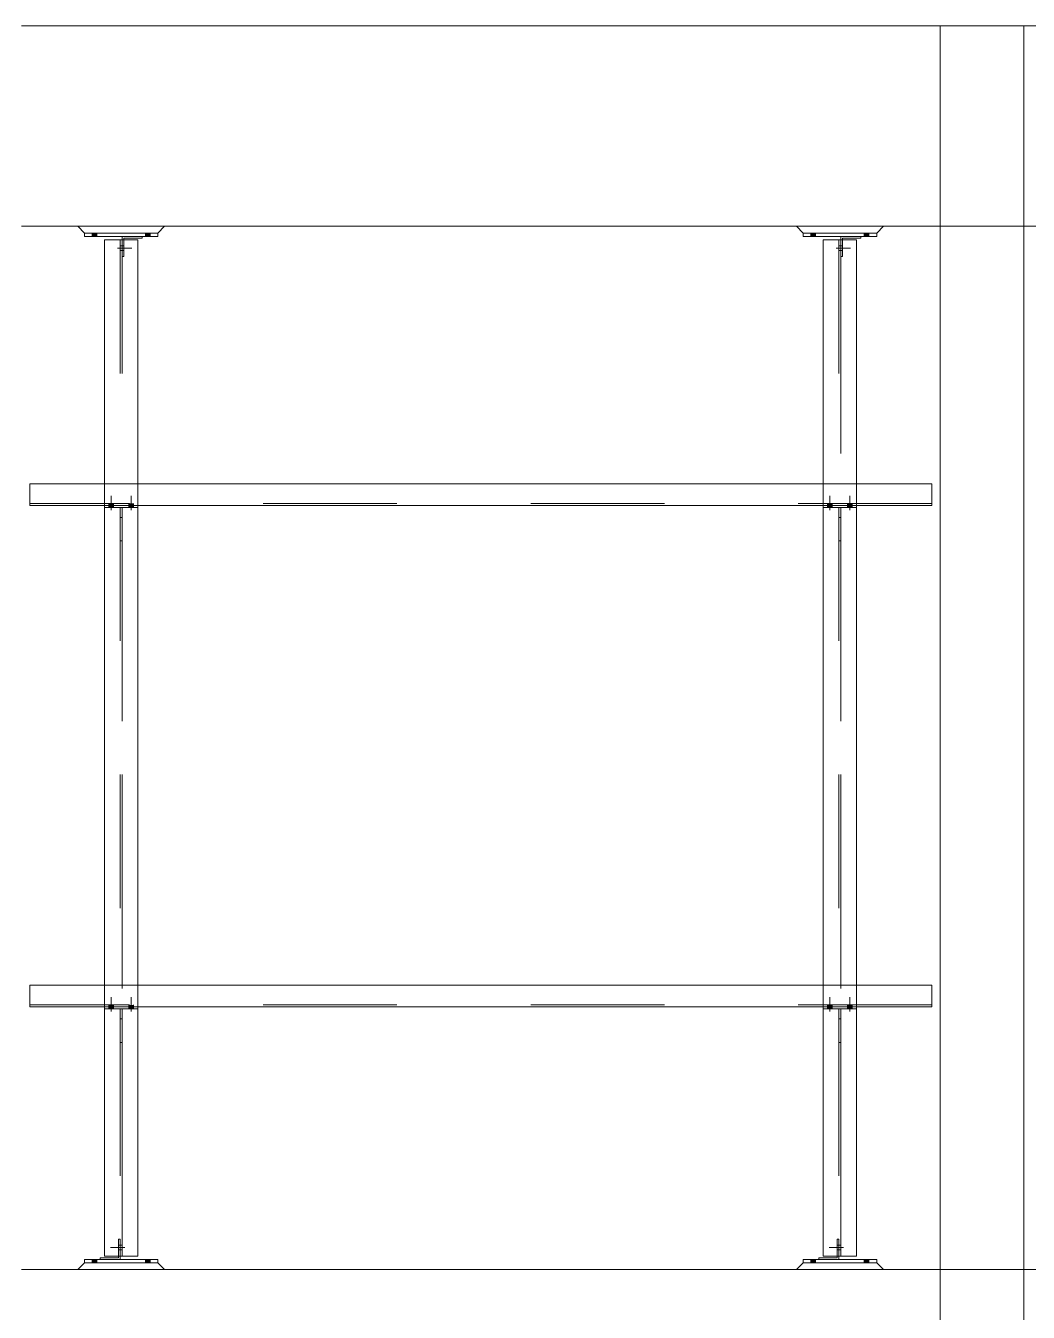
# Model space of a CAD drawing. Header units: millimetres. Extents: x 652937 to 1670132, y 1473552 to 2851037.
# Drawn here: x 663520.826 to 663523.825, y 1524533.392 to 1524537.24 of the extents above; entities that cross this region are included whole.
import ezdxf

# ---------------------------------------------------------------- set-up
doc = ezdxf.new("R2010")
doc.units = ezdxf.units.MM
for name, pattern in [('XKITLINE00', [0]), ('XKITLINE01', [4, 1, -1, 1, -1]), ('XKITLINE02', [4, 2, -2])]:
    doc.linetypes.add(name, pattern=pattern)
for name, color, linetype, lineweight in [('Bolt', 7, 'Continuous', 0), ('Part', 7, 'Continuous', 0), ('S-GRID', 7, 'Continuous', 9)]:
    doc.layers.add(name, color=color, linetype=linetype, lineweight=lineweight)

# ---------------------------------------------------------------- blocks, each defined once
blk = doc.blocks.new('*A24823555')
at = {"layer": 'S-GRID', "color": 7, "linetype": 'XKITLINE01', "lineweight": 0}
blk.add_line((139.952037, 47.972868), (282.742408, 47.972868), dxfattribs=at)
blk = doc.blocks.new('*A24863559')
at = {"layer": 'S-GRID', "color": 7, "linetype": 'XKITLINE01', "lineweight": 0}
blk.add_line((139.952037, 66.572868), (282.742408, 66.572868), dxfattribs=at)
blk = doc.blocks.new('*A25243597')
at = {"layer": 'Part', "color": 7, "linetype": 'XKITLINE00', "lineweight": 0}
for p, q in [((241.217337, 66.572868), (241.217339, 66.572868)), ((241.217339, 31.472868), (241.217339, 66.572868)), ((242.467339, 66.572868), (241.217339, 66.572868)), ((242.467337, 66.572868), (242.467339, 66.572868)), ((242.467339, 66.572868), (242.467339, 31.472868))]:
    blk.add_line(p, q, dxfattribs=at)
at = {"layer": 'Part', "color": 7, "linetype": 'XKITLINE02', "lineweight": 0}
for p, q in [((241.217337, 31.472868), (241.217337, 66.572868)), ((241.217339, 66.572868), (241.217337, 66.572868)), ((242.467337, 31.472868), (242.467337, 66.572868))]:
    blk.add_line(p, q, dxfattribs=at)
blk = doc.blocks.new('*A28003873')
at = {"layer": 'Part', "color": 7, "linetype": 'XKITLINE00', "lineweight": 0}
blk.add_line((271.212361, 47.972868), (227.477361, 47.972868), dxfattribs=at)
blk = doc.blocks.new('*A28033876')
at = {"layer": 'Part', "color": 7, "linetype": 'XKITLINE00', "lineweight": 0}
for p, q in [((271.212361, 66.572868), (227.477361, 66.572868)), ((271.212361, 63.572868), (227.477361, 63.572868))]:
    blk.add_line(p, q, dxfattribs=at)
blk = doc.blocks.new('*A28043877')
at = {"layer": 'Bolt'}
for points in [[(228.782, 59.398), (228.782, 59.428), (228.852, 59.428), (228.852, 59.398)], [(228.782, 59.368), (228.782, 59.398), (228.852, 59.398), (228.852, 59.368)], [(229.082, 59.398), (229.082, 59.428), (229.152, 59.428), (229.152, 59.398)], [(229.082, 59.368), (229.082, 59.398), (229.152, 59.398), (229.152, 59.368)]]:
    blk.add_hatch(color=7, dxfattribs=at).paths.add_polyline_path(points, flags=17)
at = {"layer": 'Bolt', "color": 7, "linetype": 'XKITLINE00', "lineweight": 0}
for p, q in [((228.817, 59.328), (228.817, 59.543)), ((229.117, 59.328), (229.117, 59.543)), ((228.782, 59.398), (228.782, 59.428)), ((228.782, 59.368), (228.782, 59.398)), ((228.852, 59.398), (228.852, 59.428)), ((228.852, 59.368), (228.852, 59.398)), ((229.082, 59.398), (229.082, 59.428)), ((229.082, 59.368), (229.082, 59.398)), ((229.152, 59.398), (229.152, 59.428)), ((229.152, 59.368), (229.152, 59.398))]:
    blk.add_line(p, q, dxfattribs=at)
blk = doc.blocks.new('*A28053878')
at = {"layer": 'Part', "color": 7, "linetype": 'XKITLINE02', "lineweight": 0}
for p, q in [((229.217311, 59.397868), (228.71731, 59.397868)), ((228.71731, 59.397868), (228.71731, 59.367868)), ((229.21731, 59.397868), (229.217311, 59.397868)), ((229.21731, 59.397868), (229.21731, 59.367868))]:
    blk.add_line(p, q, dxfattribs=at)
at = {"layer": 'Part', "color": 7, "linetype": 'XKITLINE00', "lineweight": 0}
for p, q in [((228.71731, 59.367868), (228.717311, 59.367868)), ((228.717311, 59.367868), (228.717311, 59.397868)), ((228.717311, 59.367868), (229.217311, 59.367868)), ((229.21731, 59.367868), (229.217311, 59.367868)), ((229.217311, 59.367868), (229.217311, 59.397868))]:
    blk.add_line(p, q, dxfattribs=at)
blk = doc.blocks.new('*A28063879')
at = {"layer": 'Bolt'}
for points in [[(239.532, 59.398), (239.532, 59.428), (239.602, 59.428), (239.602, 59.398)], [(239.532, 59.368), (239.532, 59.398), (239.602, 59.398), (239.602, 59.368)], [(239.832, 59.398), (239.832, 59.428), (239.902, 59.428), (239.902, 59.398)], [(239.832, 59.368), (239.832, 59.398), (239.902, 59.398), (239.902, 59.368)]]:
    blk.add_hatch(color=7, dxfattribs=at).paths.add_polyline_path(points, flags=17)
at = {"layer": 'Bolt', "color": 7, "linetype": 'XKITLINE00', "lineweight": 0}
for p, q in [((239.567, 59.328), (239.567, 59.543)), ((239.867, 59.328), (239.867, 59.543)), ((239.532, 59.398), (239.532, 59.428)), ((239.532, 59.368), (239.532, 59.398)), ((239.602, 59.398), (239.602, 59.428)), ((239.602, 59.368), (239.602, 59.398)), ((239.832, 59.398), (239.832, 59.428)), ((239.832, 59.368), (239.832, 59.398)), ((239.902, 59.398), (239.902, 59.428)), ((239.902, 59.368), (239.902, 59.398))]:
    blk.add_line(p, q, dxfattribs=at)
blk = doc.blocks.new('*A28073880')
at = {"layer": 'Part', "color": 7, "linetype": 'XKITLINE00', "lineweight": 0}
for p, q in [((239.467298, 59.367868), (239.467298, 59.397868)), ((239.467298, 59.367868), (239.467298, 59.367868)), ((239.467298, 59.367868), (239.967298, 59.367868)), ((239.967298, 59.367868), (239.967298, 59.397868)), ((239.967298, 59.367868), (239.967298, 59.367868))]:
    blk.add_line(p, q, dxfattribs=at)
at = {"layer": 'Part', "color": 7, "linetype": 'XKITLINE02', "lineweight": 0}
for p, q in [((239.967298, 59.397868), (239.467298, 59.397868)), ((239.467298, 59.397868), (239.467298, 59.367868)), ((239.967298, 59.397868), (239.967298, 59.397868)), ((239.967298, 59.397868), (239.967298, 59.367868))]:
    blk.add_line(p, q, dxfattribs=at)
blk = doc.blocks.new('*A31424214')
at = {"layer": 'Part', "color": 7, "linetype": 'XKITLINE00', "lineweight": 0}
for p, q in [((241.092247, 59.722868), (227.602427, 59.722868)), ((227.602427, 59.397868), (227.602427, 59.722868)), ((241.09225, 59.722868), (241.092247, 59.722868)), ((241.092247, 59.722868), (241.092247, 59.397868)), ((241.092247, 59.397868), (227.602427, 59.397868)), ((241.092247, 59.397868), (241.092282, 59.397868))]:
    blk.add_line(p, q, dxfattribs=at)
at = {"layer": 'Part', "color": 7, "linetype": 'XKITLINE02', "lineweight": 0}
for p, q in [((227.602429, 59.427868), (227.602429, 59.722868)), ((227.602459, 59.427868), (227.602459, 59.722868)), ((227.602461, 59.397868), (227.602461, 59.722868)), ((241.092282, 59.722868), (241.092247, 59.722868)), ((241.09225, 59.427868), (241.09225, 59.722868)), ((241.092282, 59.722868), (241.09228, 59.722868)), ((241.09228, 59.722868), (241.09228, 59.427868)), ((241.092282, 59.397868), (241.092282, 59.722868)), ((241.09228, 59.427868), (227.602429, 59.427868)), ((241.092282, 59.397868), (241.092247, 59.397868)), ((241.09228, 59.427868), (241.09225, 59.427868))]:
    blk.add_line(p, q, dxfattribs=at)
blk = doc.blocks.new('*A31514223')
at = {"layer": 'Part', "color": 7, "linetype": 'XKITLINE00', "lineweight": 0}
for p, q in [((229.21731, 63.372868), (228.71731, 63.372868)), ((228.71731, 63.372868), (228.71731, 59.722868)), ((229.21731, 63.372868), (229.21731, 59.722868)), ((228.71731, 59.367868), (228.71731, 52.222868)), ((229.21731, 59.367868), (229.21731, 52.222868)), ((228.71731, 48.172868), (228.71731, 51.867868)), ((229.21731, 51.867868), (229.21731, 48.172868)), ((229.21731, 48.172868), (228.71731, 48.172868))]:
    blk.add_line(p, q, dxfattribs=at)
at = {"layer": 'Part', "color": 7, "linetype": 'XKITLINE02', "lineweight": 0}
for p, q in [((228.71731, 63.372868), (228.71731, 63.372868)), ((228.95231, 63.372868), (228.95231, 48.172868)), ((228.98231, 63.372868), (228.98231, 48.172868)), ((228.71731, 59.722868), (228.71731, 59.367868)), ((229.21731, 59.722868), (229.21731, 59.367868)), ((228.71731, 59.397868), (228.71731, 51.867868)), ((228.98231, 48.172868), (228.98231, 59.427868)), ((229.21731, 59.427868), (229.21731, 51.867868)), ((228.71731, 52.222868), (228.71731, 48.172868)), ((229.21731, 52.222868), (229.21731, 51.867868)), ((228.71731, 48.172868), (228.71731, 48.172868))]:
    blk.add_line(p, q, dxfattribs=at)
blk = doc.blocks.new('*A31524224')
at = {"layer": 'Part', "color": 7, "linetype": 'XKITLINE02', "lineweight": 0}
for p, q in [((239.467298, 63.372868), (239.467297, 63.372868)), ((239.702298, 63.372868), (239.702297, 48.172868)), ((239.732298, 63.372868), (239.732298, 48.172868)), ((239.732297, 48.172868), (239.732297, 63.122868)), ((239.467298, 59.722868), (239.467298, 59.367868)), ((239.967298, 59.722868), (239.967298, 59.367868)), ((239.467298, 59.397868), (239.467298, 51.867868)), ((239.967297, 59.427868), (239.967298, 51.867868)), ((239.467298, 52.222868), (239.467297, 48.172868)), ((239.967298, 52.222868), (239.967298, 51.867868)), ((239.467298, 48.172868), (239.467297, 48.172868))]:
    blk.add_line(p, q, dxfattribs=at)
at = {"layer": 'Part', "color": 7, "linetype": 'XKITLINE00', "lineweight": 0}
for p, q in [((239.967298, 63.372868), (239.467298, 63.372868)), ((239.467298, 63.372868), (239.467298, 59.722868)), ((239.967298, 63.372868), (239.967298, 59.722868)), ((239.467298, 59.367868), (239.467298, 52.222868)), ((239.967298, 59.367868), (239.967298, 52.222868)), ((239.467298, 48.172868), (239.467298, 51.867868)), ((239.967298, 51.867868), (239.967298, 48.172868)), ((239.967298, 48.172868), (239.467298, 48.172868))]:
    blk.add_line(p, q, dxfattribs=at)
blk = doc.blocks.new('*A31534225')
at = {"layer": 'Part', "color": 7, "linetype": 'XKITLINE00', "lineweight": 0}
for p, q in [((241.092247, 52.222868), (227.602427, 52.222868)), ((227.602427, 51.897868), (227.602427, 52.222868)), ((241.09225, 52.222868), (241.092247, 52.222868)), ((241.092247, 52.222868), (241.092247, 51.897868)), ((241.092247, 51.897868), (227.602427, 51.897868)), ((241.092247, 51.897868), (241.092282, 51.897868))]:
    blk.add_line(p, q, dxfattribs=at)
at = {"layer": 'Part', "color": 7, "linetype": 'XKITLINE02', "lineweight": 0}
for p, q in [((227.602429, 51.927868), (227.602429, 52.222868)), ((227.602459, 51.927868), (227.602459, 52.222868)), ((227.602461, 51.897868), (227.602461, 52.222868)), ((241.092282, 52.222868), (241.092247, 52.222868)), ((241.09225, 51.927868), (241.09225, 52.222868)), ((241.092282, 52.222868), (241.09228, 52.222868)), ((241.09228, 52.222868), (241.09228, 51.927868)), ((241.092282, 51.897868), (241.092282, 52.222868)), ((241.09228, 51.927868), (227.602429, 51.927868)), ((241.092282, 51.897868), (241.092247, 51.897868)), ((241.09228, 51.927868), (241.09225, 51.927868))]:
    blk.add_line(p, q, dxfattribs=at)
blk = doc.blocks.new('*A31544226')
at = {"layer": 'Bolt'}
for points in [[(228.782, 51.898), (228.782, 51.928), (228.852, 51.928), (228.852, 51.898)], [(228.782, 51.868), (228.782, 51.898), (228.852, 51.898), (228.852, 51.868)], [(229.082, 51.898), (229.082, 51.928), (229.152, 51.928), (229.152, 51.898)], [(229.082, 51.868), (229.082, 51.898), (229.152, 51.898), (229.152, 51.868)]]:
    blk.add_hatch(color=7, dxfattribs=at).paths.add_polyline_path(points, flags=17)
at = {"layer": 'Bolt', "color": 7, "linetype": 'XKITLINE00', "lineweight": 0}
for p, q in [((228.817, 51.828), (228.817, 52.043)), ((229.117, 51.828), (229.117, 52.043)), ((228.782, 51.898), (228.782, 51.928)), ((228.782, 51.868), (228.782, 51.898)), ((228.852, 51.898), (228.852, 51.928)), ((228.852, 51.868), (228.852, 51.898)), ((229.082, 51.898), (229.082, 51.928)), ((229.082, 51.868), (229.082, 51.898)), ((229.152, 51.898), (229.152, 51.928)), ((229.152, 51.868), (229.152, 51.898))]:
    blk.add_line(p, q, dxfattribs=at)
blk = doc.blocks.new('*A31554227')
at = {"layer": 'Part', "color": 7, "linetype": 'XKITLINE02', "lineweight": 0}
for p, q in [((229.217311, 51.897868), (228.71731, 51.897868)), ((228.71731, 51.897868), (228.71731, 51.867868)), ((229.21731, 51.897868), (229.217311, 51.897868)), ((229.21731, 51.897868), (229.21731, 51.867868))]:
    blk.add_line(p, q, dxfattribs=at)
at = {"layer": 'Part', "color": 7, "linetype": 'XKITLINE00', "lineweight": 0}
for p, q in [((228.71731, 51.867868), (228.717311, 51.867868)), ((228.717311, 51.867868), (228.717311, 51.897868)), ((228.717311, 51.867868), (229.217311, 51.867868)), ((229.21731, 51.867868), (229.217311, 51.867868)), ((229.217311, 51.867868), (229.217311, 51.897868))]:
    blk.add_line(p, q, dxfattribs=at)
blk = doc.blocks.new('*A31564228')
at = {"layer": 'Part', "color": 7, "linetype": 'XKITLINE00', "lineweight": 0}
for p, q in [((228.952311, 51.867868), (228.95231, 51.867868)), ((228.95231, 51.367868), (228.952311, 51.867868)), ((228.952311, 51.867868), (228.982311, 51.867868)), ((228.98231, 51.367868), (228.982311, 51.867868)), ((228.952311, 51.717868), (228.982311, 51.717868)), ((228.95231, 51.367868), (228.98231, 51.367868))]:
    blk.add_line(p, q, dxfattribs=at)
at = {"layer": 'Part', "color": 7, "linetype": 'XKITLINE02', "lineweight": 0}
for p, q in [((228.95231, 51.867868), (228.95231, 51.367868)), ((228.952311, 51.867868), (228.95231, 51.867868)), ((228.98231, 51.367868), (228.98231, 51.867868))]:
    blk.add_line(p, q, dxfattribs=at)
blk = doc.blocks.new('*A31574229')
at = {"layer": 'Part', "color": 7, "linetype": 'XKITLINE00', "lineweight": 0}
for p, q in [((228.952311, 59.367868), (228.95231, 59.367868)), ((228.95231, 58.867868), (228.952311, 59.367868)), ((228.952311, 59.367868), (228.982311, 59.367868)), ((228.98231, 58.867868), (228.982311, 59.367868)), ((228.952311, 59.217868), (228.982311, 59.217868)), ((228.95231, 58.867868), (228.98231, 58.867868))]:
    blk.add_line(p, q, dxfattribs=at)
at = {"layer": 'Part', "color": 7, "linetype": 'XKITLINE02', "lineweight": 0}
for p, q in [((228.95231, 59.367868), (228.95231, 58.867868)), ((228.952311, 59.367868), (228.95231, 59.367868)), ((228.98231, 58.867868), (228.98231, 59.367868))]:
    blk.add_line(p, q, dxfattribs=at)
blk = doc.blocks.new('*A31584230')
at = {"layer": 'Bolt'}
for points in [[(239.532, 51.898), (239.532, 51.928), (239.602, 51.928), (239.602, 51.898)], [(239.532, 51.868), (239.532, 51.898), (239.602, 51.898), (239.602, 51.868)], [(239.832, 51.898), (239.832, 51.928), (239.902, 51.928), (239.902, 51.898)], [(239.832, 51.868), (239.832, 51.898), (239.902, 51.898), (239.902, 51.868)]]:
    blk.add_hatch(color=7, dxfattribs=at).paths.add_polyline_path(points, flags=17)
at = {"layer": 'Bolt', "color": 7, "linetype": 'XKITLINE00', "lineweight": 0}
for p, q in [((239.567, 51.828), (239.567, 52.043)), ((239.867, 51.828), (239.867, 52.043)), ((239.532, 51.898), (239.532, 51.928)), ((239.532, 51.868), (239.532, 51.898)), ((239.602, 51.898), (239.602, 51.928)), ((239.602, 51.868), (239.602, 51.898)), ((239.832, 51.898), (239.832, 51.928)), ((239.832, 51.868), (239.832, 51.898)), ((239.902, 51.898), (239.902, 51.928)), ((239.902, 51.868), (239.902, 51.898))]:
    blk.add_line(p, q, dxfattribs=at)
blk = doc.blocks.new('*A31594231')
at = {"layer": 'Part', "color": 7, "linetype": 'XKITLINE00', "lineweight": 0}
for p, q in [((239.467298, 51.867868), (239.467298, 51.897868)), ((239.467298, 51.867868), (239.467298, 51.867868)), ((239.467298, 51.867868), (239.967298, 51.867868)), ((239.967298, 51.867868), (239.967298, 51.897868)), ((239.967298, 51.867868), (239.967298, 51.867868))]:
    blk.add_line(p, q, dxfattribs=at)
at = {"layer": 'Part', "color": 7, "linetype": 'XKITLINE02', "lineweight": 0}
for p, q in [((239.967298, 51.897868), (239.467298, 51.897868)), ((239.467298, 51.897868), (239.467298, 51.867868)), ((239.967298, 51.897868), (239.967298, 51.897868)), ((239.967298, 51.897868), (239.967298, 51.867868))]:
    blk.add_line(p, q, dxfattribs=at)
blk = doc.blocks.new('*A31604232')
at = {"layer": 'Part', "color": 7, "linetype": 'XKITLINE00', "lineweight": 0}
for p, q in [((239.702298, 51.867868), (239.702298, 51.867868)), ((239.702298, 51.367868), (239.702298, 51.867868)), ((239.702298, 51.867868), (239.732298, 51.867868)), ((239.732298, 51.367868), (239.732298, 51.867868)), ((239.702298, 51.717868), (239.732298, 51.717868)), ((239.702298, 51.367868), (239.732298, 51.367868))]:
    blk.add_line(p, q, dxfattribs=at)
at = {"layer": 'Part', "color": 7, "linetype": 'XKITLINE02', "lineweight": 0}
for p, q in [((239.702298, 51.867868), (239.702298, 51.367868)), ((239.702298, 51.867868), (239.702298, 51.867868)), ((239.732298, 51.367868), (239.732298, 51.867868))]:
    blk.add_line(p, q, dxfattribs=at)
blk = doc.blocks.new('*A31614233')
at = {"layer": 'Part', "color": 7, "linetype": 'XKITLINE00', "lineweight": 0}
for p, q in [((239.702298, 59.367868), (239.702298, 59.367868)), ((239.702298, 58.867868), (239.702298, 59.367868)), ((239.702298, 59.367868), (239.732298, 59.367868)), ((239.732298, 58.867868), (239.732298, 59.367868)), ((239.702298, 59.217868), (239.732298, 59.217868)), ((239.702298, 58.867868), (239.732298, 58.867868))]:
    blk.add_line(p, q, dxfattribs=at)
at = {"layer": 'Part', "color": 7, "linetype": 'XKITLINE02', "lineweight": 0}
for p, q in [((239.702298, 59.367868), (239.702298, 58.867868)), ((239.702298, 59.367868), (239.702298, 59.367868)), ((239.732298, 58.867868), (239.732298, 59.367868))]:
    blk.add_line(p, q, dxfattribs=at)
blk = doc.blocks.new('*A32124284')
at = {"layer": 'Part', "color": 7, "linetype": 'XKITLINE00', "lineweight": 0}
for p, q in [((229.51731, 48.122868), (228.41731, 48.122868)), ((228.41731, 48.072868), (228.41731, 48.122868)), ((229.51731, 48.122868), (229.51731, 48.072868)), ((229.51731, 48.072868), (228.41731, 48.072868))]:
    blk.add_line(p, q, dxfattribs=at)
at = {"layer": 'Part', "color": 7, "linetype": 'XKITLINE02', "lineweight": 0}
for p, q in [((228.41731, 48.122868), (228.41731, 48.072868)), ((229.51731, 48.072868), (229.51731, 48.122868))]:
    blk.add_line(p, q, dxfattribs=at)
blk = doc.blocks.new('*A32134285')
at = {"layer": 'Part', "color": 7, "linetype": 'XKITLINE02', "lineweight": 0}
for p, q in [((228.95231, 48.422868), (228.92731, 48.422868)), ((228.92731, 48.422868), (228.92731, 48.172868)), ((228.95231, 48.172868), (228.95231, 48.422868)), ((228.65231, 48.122868), (228.65231, 48.147868)), ((228.65231, 48.122868), (228.95231, 48.122868))]:
    blk.add_line(p, q, dxfattribs=at)
at = {"layer": 'Part', "color": 7, "linetype": 'XKITLINE00', "lineweight": 0}
for p, q in [((228.92731, 48.147868), (228.65231, 48.147868)), ((228.65231, 48.147868), (228.65231, 48.122868)), ((228.92731, 48.172868), (228.92731, 48.147868)), ((228.95231, 48.172868), (228.95231, 48.122868))]:
    blk.add_line(p, q, dxfattribs=at)
blk = doc.blocks.new('*A32144286')
at = {"layer": 'Part', "color": 7, "linetype": 'XKITLINE02', "lineweight": 0}
for p, q in [((228.317309, 47.972868), (228.41731, 48.072868)), ((229.61731, 47.972868), (228.317309, 47.972868)), ((228.41731, 48.072868), (228.41731, 48.072868)), ((229.51731, 48.072868), (229.617309, 47.972868)), ((229.617309, 47.972868), (229.61731, 47.972868))]:
    blk.add_line(p, q, dxfattribs=at)
at = {"layer": 'Part', "color": 7, "linetype": 'XKITLINE00', "lineweight": 0}
for p, q in [((228.41731, 48.072868), (228.31731, 47.972868)), ((229.51731, 48.072868), (228.41731, 48.072868)), ((229.61731, 47.972868), (229.51731, 48.072868))]:
    blk.add_line(p, q, dxfattribs=at)
blk = doc.blocks.new('*A32154287')
at = {"layer": 'Bolt', "color": 7, "linetype": 'XKITLINE02', "lineweight": 0}
for p, q in [((229.02191, 48.297868), (228.80731, 48.297868)), ((228.95231, 48.332868), (228.92731, 48.332868)), ((228.98231, 48.332868), (228.95231, 48.332868)), ((228.95231, 48.262868), (228.92731, 48.262868)), ((228.98231, 48.262868), (228.95231, 48.262868))]:
    blk.add_line(p, q, dxfattribs=at)
blk = doc.blocks.new('*A32164288')
at = {"layer": 'Bolt'}
for points in [[(228.602, 48.123), (228.602, 48.073), (228.532, 48.073), (228.532, 48.123)], [(229.402, 48.123), (229.402, 48.073), (229.332, 48.073), (229.332, 48.123)]]:
    blk.add_hatch(color=7, dxfattribs=at).paths.add_polyline_path(points, flags=17)
at = {"layer": 'Bolt', "color": 7, "linetype": 'XKITLINE00', "lineweight": 0}
for p, q in [((228.532, 48.073), (228.532, 48.123)), ((228.567, 48.073), (228.567, 48.123)), ((228.602, 48.073), (228.602, 48.123)), ((229.332, 48.073), (229.332, 48.123)), ((229.367, 48.073), (229.367, 48.123)), ((229.402, 48.073), (229.402, 48.123))]:
    blk.add_line(p, q, dxfattribs=at)
blk = doc.blocks.new('*A32174289')
at = {"layer": 'Part', "color": 7, "linetype": 'XKITLINE00', "lineweight": 0}
for p, q in [((240.267298, 48.122868), (239.167297, 48.122868)), ((239.167298, 48.072868), (239.167298, 48.122868)), ((240.267298, 48.122868), (240.267298, 48.072868)), ((240.267298, 48.072868), (239.167297, 48.072868))]:
    blk.add_line(p, q, dxfattribs=at)
at = {"layer": 'Part', "color": 7, "linetype": 'XKITLINE02', "lineweight": 0}
for p, q in [((239.167297, 48.122868), (239.167297, 48.072868)), ((240.267297, 48.072868), (240.267297, 48.122868))]:
    blk.add_line(p, q, dxfattribs=at)
blk = doc.blocks.new('*A32184290')
at = {"layer": 'Part', "color": 7, "linetype": 'XKITLINE02', "lineweight": 0}
for p, q in [((239.702298, 48.422868), (239.677297, 48.422868)), ((239.677298, 48.422868), (239.677298, 48.172868)), ((239.702298, 48.172868), (239.702298, 48.422868)), ((239.402297, 48.122868), (239.402297, 48.147868)), ((239.402297, 48.122868), (239.702298, 48.122868))]:
    blk.add_line(p, q, dxfattribs=at)
at = {"layer": 'Part', "color": 7, "linetype": 'XKITLINE00', "lineweight": 0}
for p, q in [((239.677298, 48.147868), (239.402298, 48.147868)), ((239.402298, 48.147868), (239.402298, 48.122868)), ((239.677298, 48.172868), (239.677298, 48.147868)), ((239.702298, 48.172868), (239.702298, 48.122868))]:
    blk.add_line(p, q, dxfattribs=at)
blk = doc.blocks.new('*A32194291')
at = {"layer": 'Part', "color": 7, "linetype": 'XKITLINE02', "lineweight": 0}
for p, q in [((239.067297, 47.972868), (239.167297, 48.072868)), ((240.367298, 47.972868), (239.067297, 47.972868)), ((239.167298, 48.072868), (239.167297, 48.072868)), ((240.267297, 48.072868), (240.367297, 47.972868)), ((240.367297, 47.972868), (240.367298, 47.972868))]:
    blk.add_line(p, q, dxfattribs=at)
at = {"layer": 'Part', "color": 7, "linetype": 'XKITLINE00', "lineweight": 0}
for p, q in [((239.167298, 48.072868), (239.067298, 47.972868)), ((240.267298, 48.072868), (239.167298, 48.072868)), ((240.367298, 47.972868), (240.267297, 48.072868))]:
    blk.add_line(p, q, dxfattribs=at)
blk = doc.blocks.new('*A32204292')
at = {"layer": 'Bolt', "color": 7, "linetype": 'XKITLINE02', "lineweight": 0}
for p, q in [((239.771897, 48.297868), (239.557297, 48.297868)), ((239.702297, 48.332868), (239.677297, 48.332868)), ((239.732297, 48.332868), (239.702297, 48.332868)), ((239.702298, 48.262868), (239.677298, 48.262868)), ((239.732297, 48.262868), (239.702297, 48.262868))]:
    blk.add_line(p, q, dxfattribs=at)
blk = doc.blocks.new('*A32214293')
at = {"layer": 'Bolt'}
for points in [[(239.352, 48.123), (239.352, 48.073), (239.282, 48.073), (239.282, 48.123)], [(240.152, 48.123), (240.152, 48.073), (240.082, 48.073), (240.082, 48.123)]]:
    blk.add_hatch(color=7, dxfattribs=at).paths.add_polyline_path(points, flags=17)
at = {"layer": 'Bolt', "color": 7, "linetype": 'XKITLINE00', "lineweight": 0}
for p, q in [((239.282, 48.073), (239.282, 48.123)), ((239.317, 48.073), (239.317, 48.123)), ((239.352, 48.073), (239.352, 48.123)), ((240.082, 48.073), (240.082, 48.123)), ((240.117, 48.073), (240.117, 48.123)), ((240.152, 48.073), (240.152, 48.123))]:
    blk.add_line(p, q, dxfattribs=at)
blk = doc.blocks.new('*A32364308')
at = {"layer": 'Part', "color": 7, "linetype": 'XKITLINE00', "lineweight": 0}
for p, q in [((228.41731, 63.422868), (228.41731, 63.472868)), ((229.51731, 63.472868), (228.41731, 63.472868)), ((228.41731, 63.422868), (229.51731, 63.422868)), ((229.51731, 63.422868), (229.51731, 63.472868))]:
    blk.add_line(p, q, dxfattribs=at)
at = {"layer": 'Part', "color": 7, "linetype": 'XKITLINE02', "lineweight": 0}
for p, q in [((228.41731, 63.472868), (228.41731, 63.422868)), ((229.51731, 63.472868), (229.51731, 63.422868))]:
    blk.add_line(p, q, dxfattribs=at)
blk = doc.blocks.new('*A32374309')
at = {"layer": 'Part', "color": 7, "linetype": 'XKITLINE00', "lineweight": 0}
for p, q in [((228.98231, 63.422868), (228.98231, 63.372868)), ((229.00731, 63.397868), (229.00731, 63.372868)), ((229.00731, 63.397868), (229.28231, 63.397868)), ((229.28231, 63.397868), (229.28231, 63.422868))]:
    blk.add_line(p, q, dxfattribs=at)
at = {"layer": 'Part', "color": 7, "linetype": 'XKITLINE02', "lineweight": 0}
for p, q in [((229.28231, 63.422868), (228.98231, 63.422868)), ((228.98231, 63.372868), (228.98231, 63.122868)), ((229.00731, 63.372868), (229.00731, 63.122868)), ((229.28231, 63.422868), (229.28231, 63.397868)), ((228.98231, 63.122868), (229.00731, 63.122868))]:
    blk.add_line(p, q, dxfattribs=at)
blk = doc.blocks.new('*A32384310')
at = {"layer": 'Part', "color": 7, "linetype": 'XKITLINE02', "lineweight": 0}
for p, q in [((228.41731, 63.472868), (228.317309, 63.572868)), ((228.317309, 63.572868), (228.31731, 63.572868)), ((228.317309, 63.572868), (229.61731, 63.572868)), ((229.51731, 63.472868), (229.617309, 63.572868))]:
    blk.add_line(p, q, dxfattribs=at)
at = {"layer": 'Part', "color": 7, "linetype": 'XKITLINE00', "lineweight": 0}
for p, q in [((228.41731, 63.472868), (228.31731, 63.572868)), ((229.61731, 63.572868), (229.51731, 63.472868)), ((229.51731, 63.472868), (228.41731, 63.472868))]:
    blk.add_line(p, q, dxfattribs=at)
blk = doc.blocks.new('*A32394311')
at = {"layer": 'Bolt', "color": 7, "linetype": 'XKITLINE02', "lineweight": 0}
for p, q in [((228.91271, 63.247868), (229.12731, 63.247868)), ((228.95231, 63.282868), (228.98231, 63.282868)), ((228.95231, 63.212868), (228.98231, 63.212868)), ((228.98231, 63.282868), (229.00731, 63.282868)), ((228.98231, 63.212868), (229.00731, 63.212868))]:
    blk.add_line(p, q, dxfattribs=at)
blk = doc.blocks.new('*A32404312')
at = {"layer": 'Bolt'}
for points in [[(228.602, 63.473), (228.602, 63.423), (228.532, 63.423), (228.532, 63.473)], [(229.402, 63.473), (229.402, 63.423), (229.332, 63.423), (229.332, 63.473)]]:
    blk.add_hatch(color=7, dxfattribs=at).paths.add_polyline_path(points, flags=17)
at = {"layer": 'Bolt', "color": 7, "linetype": 'XKITLINE00', "lineweight": 0}
for p, q in [((228.532, 63.473), (228.532, 63.423)), ((228.567, 63.473), (228.567, 63.423)), ((228.602, 63.473), (228.602, 63.423)), ((229.332, 63.473), (229.332, 63.423)), ((229.367, 63.473), (229.367, 63.423)), ((229.402, 63.473), (229.402, 63.423))]:
    blk.add_line(p, q, dxfattribs=at)
blk = doc.blocks.new('*A32414313')
at = {"layer": 'Part', "color": 7, "linetype": 'XKITLINE00', "lineweight": 0}
for p, q in [((240.267298, 63.472868), (239.167297, 63.472868)), ((239.167297, 63.422868), (240.267298, 63.422868)), ((239.167298, 63.422868), (239.167298, 63.472868)), ((240.267298, 63.422868), (240.267298, 63.472868))]:
    blk.add_line(p, q, dxfattribs=at)
at = {"layer": 'Part', "color": 7, "linetype": 'XKITLINE02', "lineweight": 0}
for p, q in [((239.167297, 63.472868), (239.167297, 63.422868)), ((240.267297, 63.472868), (240.267297, 63.422868))]:
    blk.add_line(p, q, dxfattribs=at)
blk = doc.blocks.new('*A32424314')
at = {"layer": 'Part', "color": 7, "linetype": 'XKITLINE02', "lineweight": 0}
for p, q in [((240.032298, 63.422868), (239.732297, 63.422868)), ((239.732298, 63.372868), (239.732297, 63.122868)), ((239.757298, 63.372868), (239.757297, 63.122868)), ((240.032297, 63.422868), (240.032297, 63.397868)), ((239.732297, 63.122868), (239.757298, 63.122868))]:
    blk.add_line(p, q, dxfattribs=at)
at = {"layer": 'Part', "color": 7, "linetype": 'XKITLINE00', "lineweight": 0}
for p, q in [((239.732298, 63.422868), (239.732298, 63.372868)), ((239.757298, 63.397868), (239.757298, 63.372868)), ((239.757298, 63.397868), (240.032298, 63.397868)), ((240.032298, 63.397868), (240.032298, 63.422868))]:
    blk.add_line(p, q, dxfattribs=at)
blk = doc.blocks.new('*A32434315')
at = {"layer": 'Part', "color": 7, "linetype": 'XKITLINE02', "lineweight": 0}
for p, q in [((239.167297, 63.472868), (239.067297, 63.572868)), ((239.067297, 63.572868), (239.067298, 63.572868)), ((239.067297, 63.572868), (240.367298, 63.572868)), ((240.267297, 63.472868), (240.367297, 63.572868))]:
    blk.add_line(p, q, dxfattribs=at)
at = {"layer": 'Part', "color": 7, "linetype": 'XKITLINE00', "lineweight": 0}
for p, q in [((239.167298, 63.472868), (239.067298, 63.572868)), ((240.367298, 63.572868), (240.267298, 63.472868)), ((240.267298, 63.472868), (239.167297, 63.472868))]:
    blk.add_line(p, q, dxfattribs=at)
blk = doc.blocks.new('*A32444316')
at = {"layer": 'Bolt', "color": 7, "linetype": 'XKITLINE02', "lineweight": 0}
for p, q in [((239.662697, 63.247868), (239.877297, 63.247868)), ((239.702297, 63.282868), (239.732297, 63.282868)), ((239.702297, 63.212868), (239.732297, 63.212868)), ((239.732297, 63.212868), (239.757297, 63.212868)), ((239.732298, 63.282868), (239.757298, 63.282868))]:
    blk.add_line(p, q, dxfattribs=at)
blk = doc.blocks.new('*A32454317')
at = {"layer": 'Bolt'}
for points in [[(239.352, 63.473), (239.352, 63.423), (239.282, 63.423), (239.282, 63.473)], [(240.152, 63.473), (240.152, 63.423), (240.082, 63.423), (240.082, 63.473)]]:
    blk.add_hatch(color=7, dxfattribs=at).paths.add_polyline_path(points, flags=17)
at = {"layer": 'Bolt', "color": 7, "linetype": 'XKITLINE00', "lineweight": 0}
for p, q in [((239.282, 63.473), (239.282, 63.423)), ((239.317, 63.473), (239.317, 63.423)), ((239.352, 63.473), (239.352, 63.423)), ((240.082, 63.473), (240.082, 63.423)), ((240.117, 63.473), (240.117, 63.423)), ((240.152, 63.473), (240.152, 63.423))]:
    blk.add_line(p, q, dxfattribs=at)

msp = doc.modelspace()

# ---------------------------------------------------------------- block references
at = {"color": 7, "lineweight": 0, "xscale": 0.2, "yscale": 0.2, "zscale": 0.2}
for name in ['*A24863559', '*A28033876', '*A25243597', '*A32384310', '*A32434315', '*A32364308', '*A32404312', '*A32374309', '*A32414313', '*A32454317', '*A32424314', '*A31514223', '*A32394311', '*A31524224', '*A32444316', '*A31424214', '*A28043877', '*A28063879', '*A28053878', '*A31574229', '*A28073880', '*A31614233', '*A31534225', '*A31544226', '*A31584230', '*A31554227', '*A31564228', '*A31594231', '*A31604232', '*A24823555', '*A32134285', '*A32184290', '*A32154287', '*A32204292', '*A32144286', '*A32124284', '*A32164288', '*A32194291', '*A32174289', '*A32214293', '*A28003873']:
    msp.add_blockref(name, (663475.3182, 1524523.9257), dxfattribs=at)

doc.saveas('drawing.dxf')
